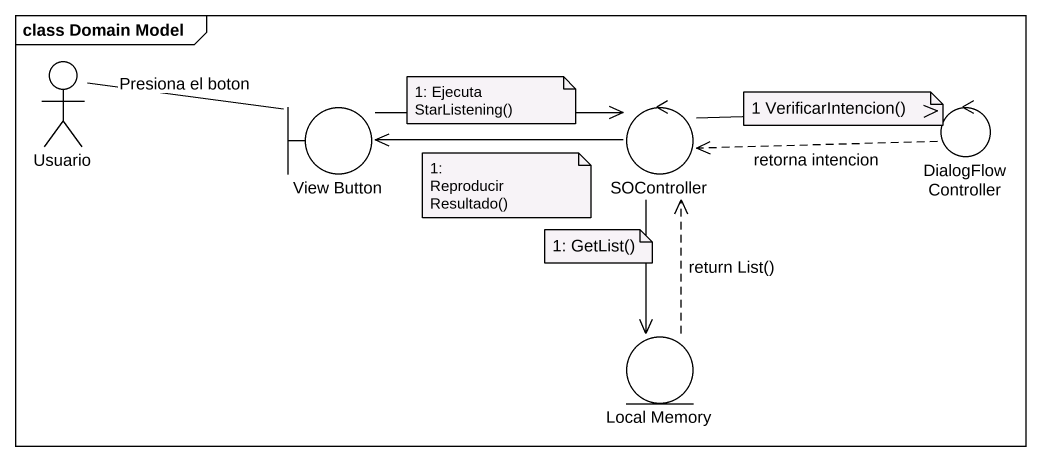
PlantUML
@startuml
mainframe class Domain Model
actor Usuario
boundary "View Button" as View_Button
control SOController
control DialogFlowController
entity "Local Memory" as Local_Memory
Usuario -right- View_Button : Presiona el boton
View_Button -right-> SOController
SOController -left-> View_Button
SOController -right-> DialogFlowController
SOController --> Local_Memory
DialogFlowController .left.> SOController : retorna intencion
Local_Memory .up.> SOController : return List()
note as N1
  1: Ejecuta StarListening()
end note
note as N2
  1 VerificarIntencion()
end note
note as N3
  1: ReproducirResultado()
end note
note as N4
  1: GetList()
end note
@enduml
